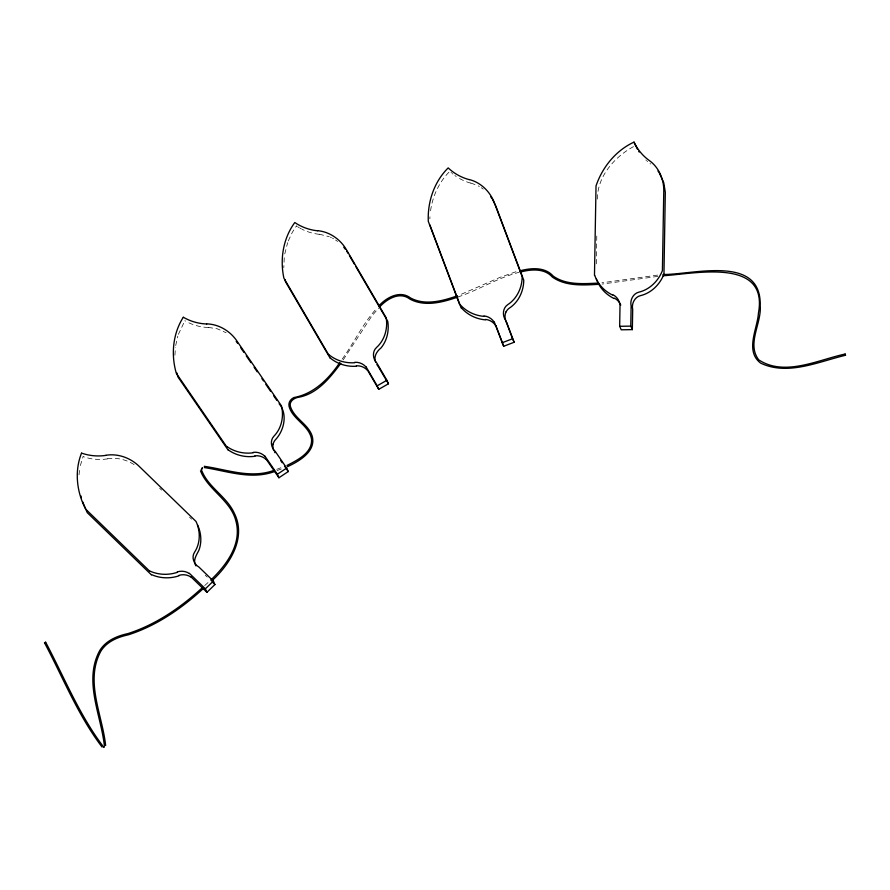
<?xml version="1.0" encoding="UTF-8"?>
<svg xmlns="http://www.w3.org/2000/svg" width="890" height="890" viewBox="0 0 890 890"><rect width="100%" height="100%" fill="white"/><g stroke="black" fill="none" stroke-linecap="round" stroke-linejoin="round"><path stroke-width="0.67" stroke-dasharray="4.45 3.34" d="M596.3 263.841L596.801 234.904M597.424 199.082C597.201 176.52 614.667 156.696 633.825 146.461M174.918 355.21L175.441 347.423M429.848 218.807L429.948 216.782M78.999 474.848L79.644 469.23M284.233 257.8L283.81 267.668M430.56 210.785C432.607 196.078 439.159 181.883 449.75 171.392M175.697 345.509L177.811 336.164M284.767 253.917L287.637 242.692M80.345 465.559L83.059 456.704M178.389 334.351L184.82 320.823M288.293 240.901L292.309 232.323L296.37 226.027M342.161 359.137C354.231 342.505 362.853 323.426 376.848 308.207M343.206 359.894L371.786 316.061L378.651 308.085M204.678 585.576L208.705 581.949M276.712 469.341L283.142 466.905M277.124 470.565L283.632 468.107M515.966 271.739L500.113 277.313L458.595 295.424M457.772 297.049C478.631 290.14 497.432 277.825 518.848 272.407M107.501 458.784C117.024 457.193 126.97 459.774 134.924 465.136M657.665 275.099L601.974 282.786M657.832 276.378L602.085 284.066M208.249 327.398L217.394 328.844L226.093 332.726M319.221 234.192L329.3 236.696M470.832 183.04L477.274 185.409M330.39 237.163L331.458 237.674M478.308 185.932L479.321 186.499M332.515 238.209L333.561 238.787M335.597 240.044L337.566 241.446M481.312 187.723L483.226 189.103M159.633 488.176L161.635 490.112M189.581 517.201L191.572 519.137M205.279 575.196L207.214 577.076M319.199 234.304A50.686 48.416 -24.1 0 1 302.155 229.32M301.421 228.941A50.686 48.416 -24.1 0 1 299.963 228.152M299.251 227.729A50.686 48.416 -24.1 0 1 297.827 226.861M297.127 226.405A50.686 48.416 -24.1 0 1 296.437 225.938M208.249 327.498A50.686 48.416 -24.1 0 1 186.333 321.546M185.598 321.145A50.686 48.416 -24.1 0 1 184.875 320.723M650.646 164.016A50.686 48.416 -24.1 0 1 650.023 163.56M647.597 161.591A50.686 48.416 -24.1 0 1 647.008 161.068M646.429 160.534A50.686 48.416 -24.1 0 1 645.851 160M107.523 458.884A50.686 48.416 -24.1 0 1 83.093 456.603M470.799 183.151A50.686 48.416 -24.1 0 1 456.915 176.954M456.236 176.498A50.686 48.416 -24.1 0 1 454.89 175.553M452.932 174.062A50.686 48.416 -24.1 0 1 452.298 173.528M451.664 172.994A50.686 48.416 -24.1 0 1 451.041 172.449"/><path stroke-width="1.33" d="M594.476 275.488L596.022 185.943C602.352 167.209 615.835 150.51 633.958 142.133L635.527 145.637M659.312 172.949L663.729 182.65L665.308 192.273L663.962 274.12C659.98 284.366 651.302 293.099 640.422 295.658C634.581 297.071 631.355 303.813 632.69 309.431L632.345 329.623L621.231 329.812L619.663 326.307L620.041 304.057M632.345 329.623L630.776 326.118L631.132 305.926C629.786 300.308 633.024 293.567 638.853 292.165C649.733 289.595 658.411 280.862 662.405 270.616L663.773 191.239C664.04 179.48 658.945 167.287 649.155 160.434A50.686 48.416 -24.1 0 1 634.069 142.089M663.05 275.767C694.957 273.842 768.749 257.132 758.436 313.147C757.368 328.966 744.808 350.738 760.483 363.031C787.505 376.147 818.577 361.64 845.5 355.277L845.144 354.031C818.244 359.76 784.635 376.904 758.769 359.872C746.354 343.762 761.929 323.215 760.205 305.226C761.306 254.095 692.932 274.832 662.894 274.487M45.668 642.235L44.533 642.836L45.668 642.235C64.124 677.034 79.065 714.481 102.862 746.031M201.262 469.686C204.277 466.293 201.229 467.94 201.507 469.697M81.491 453.21C74.326 471.277 76.696 492.181 85.696 509.158L149.876 571.38M183.251 317.318C172.749 333.795 170.88 354.832 176.342 373.388L226.683 446.758M339.824 362.508C328.833 378.829 313.881 393.903 293.9 397.541C290.541 399.043 288.115 402.703 289.072 406.441C292.766 419.891 309.464 425.353 311.589 439.526C312.19 453.066 297.26 460.175 287.003 465.459M340.859 363.287C329.956 377.972 316.84 394.448 297.572 397.452C293.678 398.386 289.15 401.624 290.34 406.196C293.956 418.278 307.64 423.662 311.956 435.377C316.985 451.041 299.296 461.209 287.537 466.638M210.708 580.135C226.349 565.228 242.047 544.268 235.984 521.317C230.866 500.191 208.127 490.257 200.472 470.788M211.62 581.059C229.709 564.716 246.675 538.049 234.404 513.441C227.05 496.753 208.193 487.331 201.763 470.61M213.366 581.048L214.924 584.552L206.936 592.317L205.368 588.813L213.366 581.048L198.893 567.019C193.942 564.271 191.205 557.296 194.498 552.312C200.539 543.245 200.573 531.13 196 521.44L139.107 466.282C130.485 457.883 117.936 453.288 105.943 455.28M378.584 306.193C386.149 297.572 399.944 289.851 410.501 297.95C425.131 305.815 442.675 300.931 457.36 295.836M379.507 307.095C386.794 298.984 399.688 291.197 409.878 299.073C424.819 307.139 442.764 302.3 457.772 297.049M202.664 587.389C181.037 607.303 156.195 624.491 128.015 633.569C117.057 635.927 105.843 640.611 99.736 650.557C83.382 680.594 100.815 714.47 104.341 745.375M203.532 588.346C181.783 608.382 156.773 625.659 128.416 634.793C117.758 637.106 106.767 641.556 100.815 651.258C84.684 681.173 102.383 714.77 105.643 745.531M286.68 468.062L288.249 471.567L278.926 477.752L277.357 474.248L286.68 468.062L275.333 451.519C271.005 447.826 269.781 440.45 273.942 436.178C281.596 428.346 284.043 416.431 281.485 405.94L236.862 340.915C230.143 331.036 218.762 324.138 206.691 323.893M386.883 380.275L388.452 383.779L378.728 389.33L377.16 385.826L386.883 380.275L376.782 362.964C372.732 358.948 372.065 351.505 376.503 347.523C384.68 340.203 387.973 328.477 386.182 317.808L346.455 249.756C340.492 239.432 329.656 231.745 317.652 230.688M502.105 342.761L512.562 338.756L514.131 342.261L503.673 346.266L494.317 322.102M274.142 470.309C250.88 478.942 227.25 469.564 204.233 466.304M274.521 471.544C251.214 480.133 227.462 471.122 204.422 467.584M519.805 270.872C530.751 267.923 544.891 266.655 553.18 276.078C565.918 285.156 582.983 283.799 597.924 283.098M520.105 272.129C530.718 269.269 544.324 267.957 552.367 277.079C565.895 286.58 583.718 285.178 599.37 284.277M619.663 326.307L630.776 326.118M469.264 179.546C480.9 182.45 490.279 191.817 494.406 202.931L522.174 276.645C522.163 287.526 517.034 298.617 507.767 304.636C502.772 307.896 502.171 315.349 505.498 320.011L512.562 338.756M212.999 582.683L214.924 584.552M189.414 573.349L205.368 588.813M190.983 576.854L206.936 592.317M151.445 574.884L87.264 512.662L82.536 501.604M102.083 747.077C78.02 715.493 63.112 677.779 44.533 642.836M377.939 366.024L388.452 383.779M343.762 247.264L345.298 249.178M236.206 341.471L237.719 343.406M377.56 365.568L376.87 364.589M657.988 171.036L658.667 171.981M490.746 196.79L492.126 198.793M240.778 347.834L243.905 352.396M246.252 355.822L250.947 362.664M254.084 367.236L257.21 371.798M261.916 378.639L263.473 380.92M265.821 384.347L270.527 391.188M273.653 395.761L276.779 400.322M279.137 403.737C287.859 413.995 284.21 430.449 275.511 439.682A9.245 8.833 -24.1 0 0 273.219 443.921M280.684 460.542L282.197 462.744M284.466 466.049L288.249 471.567M264.853 456.014L277.357 474.248M266.41 459.518L278.926 477.752M228.252 450.262L177.911 376.893L176.888 372.977M346.722 251.169L348.023 253.249M349.414 255.641L354.298 263.996M355.689 266.388L387.751 321.301C389.275 330.624 387.061 340.692 380.953 348.012C376.67 351.372 373.288 356.99 375.803 362.475M366.024 366.747L377.16 385.826M367.592 370.251L378.728 389.33M328.71 354.899L283.888 278.125C279.794 259.168 283.176 238.286 294.801 222.522A50.686 48.416 -24.1 0 0 317.63 230.799M330.279 358.403L285.456 281.629L285.067 279.649M492.771 199.827L495.964 206.436L523.743 280.15C523.732 291.03 518.592 302.122 509.336 308.14A9.245 8.833 -24.1 0 0 506.132 311.8M195.945 565.851C192.485 560.511 196.545 555.037 198.882 550.287C202.008 542.132 201.207 532.798 197.558 524.944M845.5 355.277L845.144 354.031M507.066 323.504L514.131 342.261M495.886 325.595L503.673 346.266M429.87 224.892L461.209 308.051M459.641 304.547L428.301 221.388C427.411 201.885 434.175 181.738 448.182 167.898A50.686 48.416 -24.1 0 0 469.23 179.647M80.879 495.908L81.379 497.822M356.378 366.235A37.425 35.756 -24.1 0 1 330.457 358.192M354.81 362.731A37.425 35.756 -24.1 0 1 328.899 354.687M356.356 365.79A14.062 13.439 -24.1 0 1 367.448 370.362M354.799 362.286A14.062 13.439 -24.1 0 1 365.89 366.858M254.907 456.281A37.425 35.756 -24.1 0 1 228.418 450.029M274.999 452.732A12.46 11.904 -24.1 0 1 274.665 452.242M273.842 450.674A12.46 11.904 -24.1 0 1 273.119 443.91M254.863 455.836A14.062 13.439 -24.1 0 1 266.288 459.641M253.339 452.776A37.425 35.756 -24.1 0 1 226.85 446.535M253.294 452.331A14.062 13.439 -24.1 0 1 264.719 456.147M206.68 323.993A50.686 48.416 -24.1 0 1 183.307 317.218M639.198 152.034A50.686 48.416 -24.1 0 1 638.753 151.356M637.496 149.253A50.686 48.416 -24.1 0 1 636.717 147.807M636.339 147.084A50.686 48.416 -24.1 0 1 635.638 145.593M614.167 298.562A37.425 35.756 -24.1 0 1 596.311 278.893M612.598 295.068A37.425 35.756 -24.1 0 1 594.743 275.388M614.378 298.161A14.062 13.439 -24.1 0 1 620.764 305.148M612.81 294.668A14.062 13.439 -24.1 0 1 619.863 304.091M105.954 455.38A50.686 48.416 -24.1 0 1 81.524 453.099M178.979 575.819A37.425 35.756 -24.1 0 1 151.578 574.64M177.41 572.315A37.425 35.756 -24.1 0 1 150.01 571.135M178.845 575.396A14.062 13.439 -24.1 0 1 190.883 576.998M177.277 571.892A14.062 13.439 -24.1 0 1 189.314 573.494M485.54 319.866A37.425 35.756 -24.1 0 1 461.421 307.873M507.189 323.415A12.46 11.904 -24.1 0 1 506.032 311.767M485.595 319.421A14.062 13.439 -24.1 0 1 495.73 325.695M483.971 316.373A37.425 35.756 -24.1 0 1 459.852 304.369M484.026 315.928A14.062 13.439 -24.1 0 1 494.161 322.191M103.807 747.099C105.276 746.832 103.307 745.731 103.807 747.099"/></g></svg>
